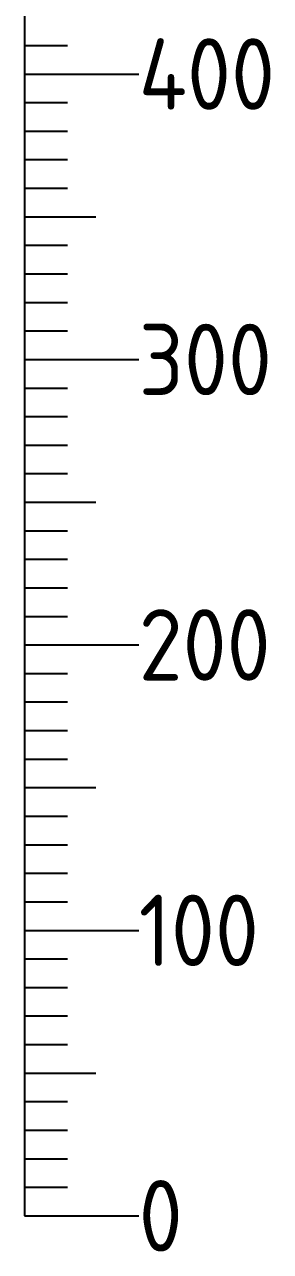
# Model space of a CAD drawing. Header units: millimetres. Extents: x 37984 to 70752, y 14140 to 37584.
# Drawn here: x 46328 to 46414.1, y 30756.4 to 31186.2 of the extents above; entities that cross this region are included whole.
import ezdxf
from ezdxf.enums import TextEntityAlignment as Align

# ---------------------------------------------------------------- set-up
doc = ezdxf.new("R2010")
doc.units = ezdxf.units.MM
doc.styles.add('PI0', font='isocpeur.ttf', dxfattribs={"width": 0.9})

# ---------------------------------------------------------------- blocks, each defined once
blk = doc.blocks.new('skala_2300')
for p, q in [((0, 540), (0, 0)), ((0, 410), (15, 410)), ((0, 400), (40, 400)), ((0, 400), (40, 400)), ((0, 400), (40, 400)), ((0, 400), (40, 400)), ((0, 400), (40, 400)), ((0, 400), (40, 400)), ((0, 400), (40, 400)), ((0, 390), (15, 390)), ((0, 380), (15, 380)), ((0, 370), (15, 370)), ((0, 360), (15, 360)), ((0, 350), (25, 350)), ((0, 340), (15, 340)), ((0, 330), (15, 330)), ((0, 320), (15, 320)), ((0, 310), (15, 310)), ((0, 300), (40, 300)), ((0, 290), (15, 290)), ((0, 280), (15, 280)), ((0, 270), (15, 270)), ((0, 260), (15, 260)), ((0, 250), (25, 250)), ((0, 240), (15, 240)), ((0, 230), (15, 230)), ((0, 220), (15, 220)), ((0, 210), (15, 210)), ((0, 200), (40, 200)), ((0, 200), (40, 200)), ((0, 200), (40, 200)), ((0, 200), (40, 200)), ((0, 200), (40, 200)), ((0, 200), (40, 200)), ((0, 200), (40, 200)), ((0, 200), (40, 200)), ((0, 190), (15, 190)), ((0, 180), (15, 180)), ((0, 170), (15, 170)), ((0, 160), (15, 160)), ((0, 150), (25, 150)), ((0, 140), (15, 140)), ((0, 130), (15, 130)), ((0, 120), (15, 120)), ((0, 110), (15, 110)), ((0, 100), (40, 100)), ((0, 90), (15, 90)), ((0, 80), (15, 80)), ((0, 70), (15, 70)), ((0, 60), (15, 60)), ((0, 50), (25, 50)), ((0, 40), (15, 40)), ((0, 30), (15, 30)), ((0, 20), (15, 20)), ((0, 10), (15, 10)), ((0, 0), (40, 0))]:
    blk.add_line(p, q)
at = {"style": 'PI0', "width": 0.9}
for s, p in [('400', (40, 400)), ('300', (40, 300)), ('200', (40, 200)), ('100', (40, 100)), ('0', (40, 0))]:
    blk.add_text(s, height=25, dxfattribs=at).set_placement(p, align=Align.MIDDLE_LEFT)

msp = doc.modelspace()

# ---------------------------------------------------------------- block references
msp.add_blockref('skala_2300', (46327.983, 30768.904))

doc.saveas('drawing.dxf')
